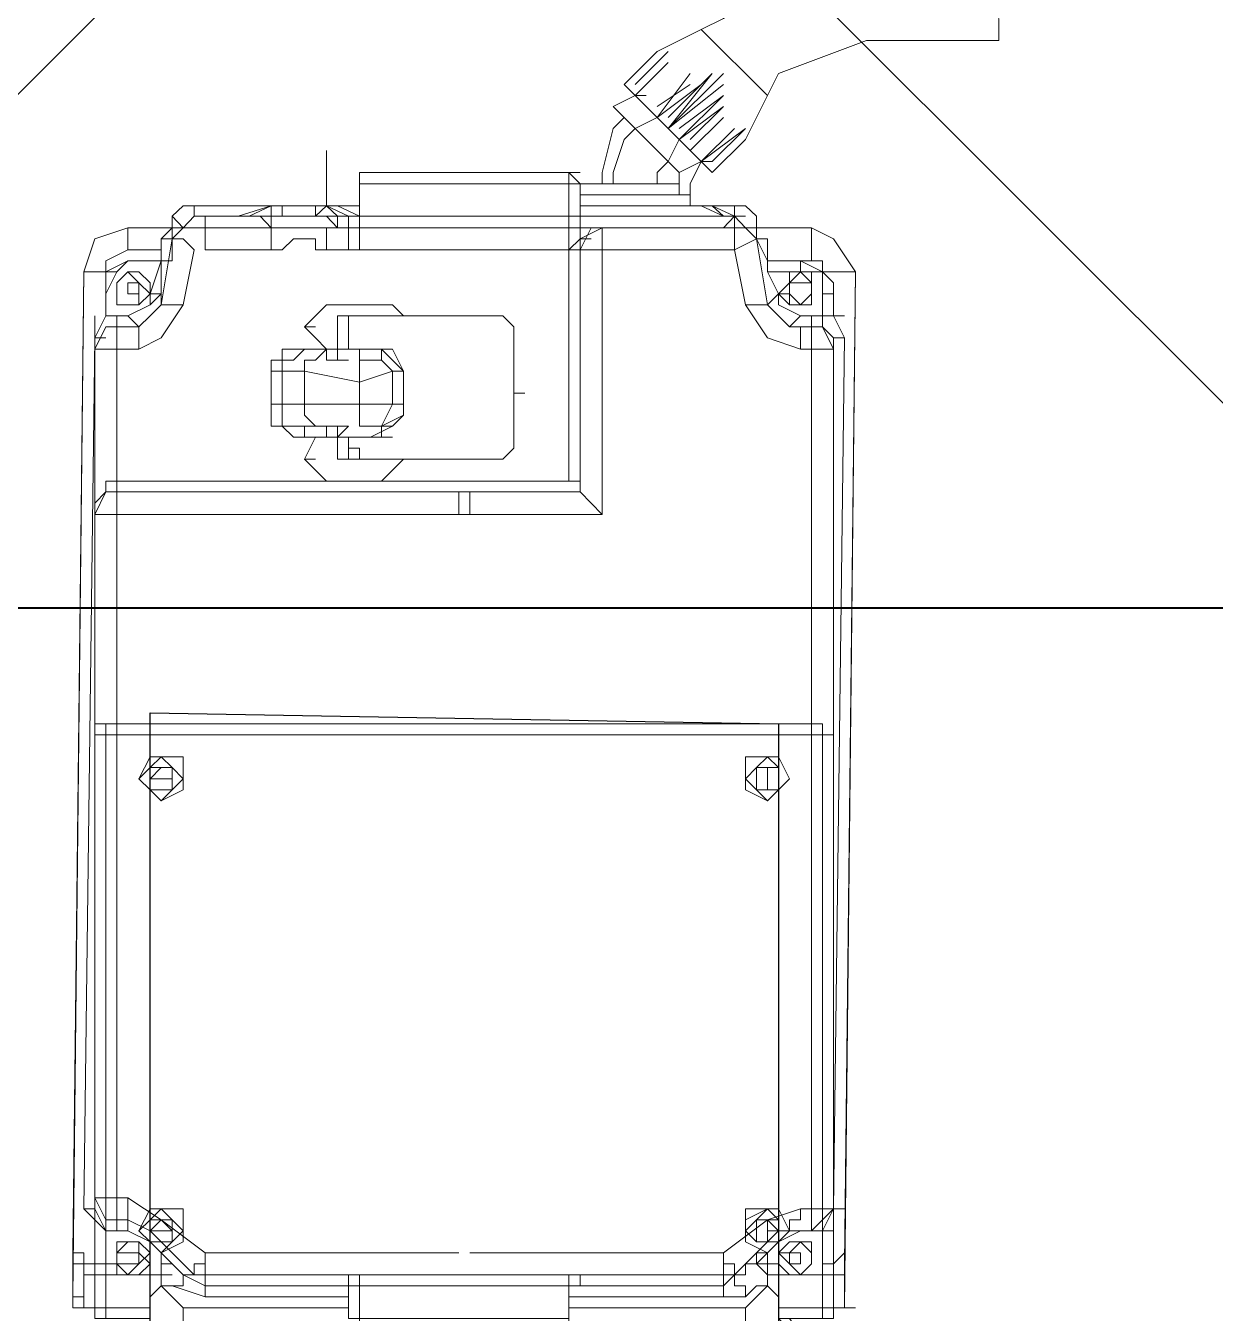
# Model space of a CAD drawing. Header units: millimetres. Extents: x -45 to 90, y -17 to 16.
# Drawn here: x 3.07 to 3.565, y 1.057 to 1.592 of the extents above; entities that cross this region are included whole.
import ezdxf

# ---------------------------------------------------------------- set-up
doc = ezdxf.new("R2010")
doc.units = ezdxf.units.MM
doc.header["$PDMODE"] = 3
doc.layers.add('PDF_Geometry', color=7, linetype='Continuous')

msp = doc.modelspace()

# ---------------------------------------------------------------- linework, layer by layer
at = {"color": 5}
msp.add_line((0, 1.35), (53.43249, 1.35), dxfattribs=at)
at = {"color": 6}
msp.add_lwpolyline([(-0.00207, -1.34988), (23.64002, -1.95), (23.72089, 1.35), (0.00017, 1.35012)], close=True, dxfattribs=at)
at = {"color": 4}
for centre in [(3.24783, 0), (3.24778, -0.01594)]:
    msp.add_circle(centre, 1.75, dxfattribs=at)
msp.add_point((3.25311, 1.74999), dxfattribs=at)
at = {"layer": 'PDF_Geometry', "lineweight": 18}
for points in [[(3.47018, 1.61819), (3.42892, 1.61819), (3.41975, 1.61819), (3.38766, 1.61361), (3.36016, 1.59527), (3.35099, 1.59069), (3.3785, 1.56318), (3.38308, 1.57235), (3.41975, 1.58611), (3.42892, 1.58611), (3.47476, 1.58611), (3.47476, 1.59527), (3.47018, 1.60444), (3.46559, 1.61361), (3.47018, 1.61819), (3.47476, 1.60903), (3.47476, 1.59986)], [(3.35099, 1.59069), (3.33265, 1.58152), (3.3189, 1.56777), (3.35558, 1.5311), (3.36933, 1.54485), (3.3785, 1.56318)], [(3.33724, 1.58152), (3.32349, 1.56777), (3.33724, 1.58152)], [(3.33724, 1.57694), (3.32349, 1.56318), (3.35099, 1.53568), (3.34182, 1.5311)], [(3.34641, 1.57235), (3.33265, 1.55402), (3.32349, 1.54943), (3.3189, 1.54485), (3.31432, 1.5311), (3.31432, 1.52651)], [(3.36016, 1.57235), (3.33724, 1.54943), (3.35558, 1.57235), (3.33724, 1.55402)], [(3.35099, 1.56777), (3.33265, 1.55402)], [(3.34641, 1.56777), (3.33265, 1.5586)], [(3.36016, 1.56777), (3.33724, 1.54943)], [(3.32807, 1.56318), (3.32349, 1.56318), (3.31432, 1.5586), (3.34182, 1.5311), (3.34182, 1.52651), (3.34182, 1.52193)], [(3.34641, 1.54485), (3.36016, 1.5586), (3.34182, 1.54485), (3.36016, 1.56318), (3.34182, 1.54943)], [(3.3189, 1.55402), (3.31432, 1.54943), (3.30973, 1.5311), (3.30973, 1.52651)], [(3.36016, 1.55402), (3.34641, 1.54026)], [(3.35558, 1.53568), (3.36933, 1.54943), (3.35099, 1.53568), (3.36474, 1.54943)], [(3.34182, 1.54485), (3.33724, 1.53568), (3.33265, 1.5311), (3.33265, 1.52651)], [(3.19513, 1.54026), (3.19513, 1.52651), (3.19513, 1.54026)], [(3.34641, 1.52193), (3.34641, 1.52651), (3.35099, 1.53568), (3.35558, 1.53568), (3.35099, 1.53568)], [(3.19513, 1.52651), (3.19513, 1.51734), (3.19513, 1.52651)], [(3.30057, 1.5311), (3.29598, 1.5311), (3.29598, 1.52651), (3.20888, 1.52651), (3.20888, 1.51295), (3.20888, 1.52651), (3.20888, 1.5311), (3.29598, 1.5311), (3.30057, 1.52651), (3.29598, 1.52651), (3.29598, 1.51295), (3.20888, 1.51295), (3.2043, 1.51295), (3.2043, 1.50818), (3.2043, 1.51295), (3.20888, 1.51295), (3.20888, 1.50818), (3.2043, 1.50818)], [(3.30515, 1.52651), (3.30057, 1.52651), (3.30057, 1.51295), (3.29598, 1.51295), (3.29598, 1.50818), (3.20888, 1.50818), (3.2043, 1.50818), (3.2043, 1.51295), (3.20888, 1.51295), (3.21347, 1.51295)], [(3.20888, 1.52651), (3.20888, 1.5311)], [(3.34182, 1.52651), (3.30057, 1.52651), (3.30057, 1.52193), (3.30057, 1.51734), (3.30515, 1.51734)], [(3.30057, 1.52193), (3.34641, 1.52193), (3.34641, 1.51734), (3.34182, 1.51734), (3.33724, 1.51734), (3.33265, 1.51734), (3.32349, 1.51734), (3.3189, 1.51734), (3.31432, 1.51734), (3.30973, 1.51734), (3.30515, 1.51734), (3.30057, 1.51734), (3.30515, 1.51734), (3.30973, 1.51734), (3.31432, 1.51734), (3.3189, 1.51734), (3.32349, 1.51734), (3.32807, 1.51734), (3.33265, 1.51734), (3.33724, 1.51734), (3.34182, 1.51734), (3.34641, 1.51734), (3.35099, 1.51734), (3.36016, 1.51295), (3.36474, 1.51295), (3.36016, 1.51295), (3.35558, 1.51295), (3.35099, 1.51295), (3.34641, 1.51295), (3.34182, 1.51295), (3.33724, 1.51295), (3.32807, 1.51295), (3.32349, 1.51295), (3.31432, 1.51295), (3.30973, 1.51295), (3.30515, 1.51295), (3.30057, 1.51295), (3.30057, 1.50818), (3.30973, 1.50818), (3.30515, 1.50818), (3.30057, 1.49901), (3.30515, 1.49901)], [(3.09428, 1.48984), (3.09886, 1.50359), (3.11262, 1.50818), (3.13095, 1.50818), (3.13554, 1.50818), (3.13095, 1.51295), (3.13554, 1.51734), (3.14012, 1.51734)], [(3.13095, 1.50818), (3.13095, 1.51295), (3.13554, 1.51734), (3.14012, 1.51734), (3.14012, 1.51295), (3.13554, 1.50818), (3.13095, 1.50818), (3.12637, 1.50359)], [(3.19972, 1.51295), (3.19513, 1.51295), (3.19972, 1.51295), (3.19513, 1.51734), (3.2043, 1.51295), (3.19972, 1.51295), (3.2043, 1.51295), (3.19972, 1.51295), (3.19972, 1.50818), (3.19513, 1.50818), (3.2043, 1.50818), (3.19972, 1.50818), (3.19972, 1.51295), (3.19513, 1.51295), (3.17679, 1.51295), (3.17221, 1.51295), (3.17679, 1.51295), (3.19055, 1.51295)], [(3.17679, 1.51734), (3.19055, 1.51734), (3.19055, 1.51295), (3.19513, 1.51734), (3.19972, 1.51734), (3.20888, 1.51734), (3.19972, 1.51734), (3.19513, 1.51734), (3.19972, 1.51734), (3.19513, 1.51734), (3.19972, 1.51734), (3.19513, 1.51734), (3.19055, 1.51734), (3.18138, 1.51734), (3.18596, 1.51734)], [(3.20888, 1.51734), (3.2043, 1.51734), (3.19972, 1.51734), (3.2043, 1.51734)], [(3.2043, 1.51295), (3.20888, 1.51295), (3.19972, 1.51734)], [(3.29598, 1.49901), (3.29598, 1.50818), (3.30057, 1.50818), (3.30515, 1.50818), (3.30973, 1.50818), (3.3189, 1.50818), (3.32807, 1.50818), (3.33265, 1.50818), (3.34182, 1.50818), (3.34641, 1.50818), (3.35099, 1.50818), (3.35558, 1.50818), (3.36016, 1.50818), (3.36474, 1.51295), (3.35558, 1.51734), (3.35099, 1.51734), (3.34641, 1.51734), (3.34182, 1.51734)], [(3.34641, 1.51734), (3.30057, 1.51734)], [(3.35099, 1.51734), (3.35558, 1.51734)], [(3.35099, 1.51734), (3.35558, 1.51734)], [(3.35558, 1.51734), (3.36016, 1.51295), (3.36474, 1.51295)], [(3.36474, 1.51295), (3.35558, 1.51734)], [(3.36933, 1.51734), (3.36474, 1.51734), (3.36933, 1.51734), (3.37391, 1.51295), (3.36933, 1.51734), (3.36474, 1.51734), (3.36474, 1.51295)], [(3.17221, 1.50818), (3.16763, 1.51295), (3.16304, 1.51295), (3.15846, 1.51295), (3.14471, 1.51295), (3.14471, 1.50818), (3.13554, 1.50818), (3.13095, 1.50359), (3.13095, 1.49442), (3.12637, 1.49442), (3.12637, 1.48067), (3.12179, 1.48067), (3.12179, 1.47609), (3.11262, 1.4715)], [(3.13095, 1.51295), (3.13095, 1.50818), (3.13554, 1.50818), (3.13095, 1.50818), (3.11262, 1.50818)], [(3.16304, 1.51295), (3.15846, 1.51295), (3.14471, 1.51295), (3.14012, 1.51295), (3.14471, 1.51295), (3.14012, 1.51295), (3.13554, 1.50818), (3.13095, 1.50818), (3.13095, 1.50359), (3.13554, 1.50359)], [(3.19513, 1.49901), (3.19513, 1.50818), (3.17221, 1.50818), (3.17221, 1.51295), (3.19513, 1.51295), (3.19972, 1.50818)], [(3.36016, 1.51295), (3.36474, 1.51295), (3.36016, 1.51295)], [(3.36933, 1.50818), (3.36474, 1.51295)], [(3.36474, 1.51295), (3.36933, 1.51295)], [(3.36933, 1.50818), (3.37391, 1.50818), (3.37391, 1.51295)], [(3.39225, 1.45775), (3.39225, 1.46233), (3.39225, 1.46692), (3.38766, 1.46692), (3.38308, 1.4715), (3.3785, 1.47609), (3.38308, 1.48067), (3.3785, 1.48984), (3.3785, 1.49442), (3.37391, 1.50359), (3.37391, 1.50818), (3.3785, 1.50818), (3.37391, 1.50818), (3.37391, 1.51295), (3.37391, 1.50818), (3.37391, 1.50359), (3.3785, 1.50359), (3.3785, 1.49442), (3.39225, 1.49442)], [(3.10345, 1.4715), (3.10345, 1.48067), (3.10345, 1.48525), (3.10345, 1.48984), (3.09428, 1.48984), (3.09886, 1.50359), (3.11262, 1.50818), (3.11262, 1.49901), (3.12637, 1.49901), (3.12637, 1.50359), (3.13095, 1.50359)], [(3.36933, 1.47609), (3.3785, 1.47609), (3.37391, 1.50359), (3.36474, 1.49901), (3.36474, 1.50359), (3.36474, 1.50818), (3.30973, 1.50818), (3.30973, 1.50359), (3.30973, 1.49901), (3.30057, 1.49901), (3.30057, 1.39835), (3.10803, 1.39835), (3.10803, 1.40274), (3.10345, 1.40274), (3.10345, 1.39835), (3.09886, 1.39357), (3.09886, 1.45775), (3.09886, 1.46233), (3.09886, 1.10019), (3.09428, 1.10019), (3.10345, 1.09102), (3.10345, 1.07727), (3.10345, 1.07268), (3.10803, 1.07268), (3.10345, 1.07268), (3.10345, 1.09102), (3.10345, 1.07727), (3.10803, 1.07727)], [(3.30515, 1.50818), (3.30057, 1.50818), (3.30057, 1.50359), (3.30973, 1.50818), (3.30057, 1.50359), (3.30057, 1.49901), (3.30057, 1.39835), (3.30057, 1.40274), (3.29598, 1.40274), (3.29598, 1.49901), (3.30057, 1.49901), (3.29598, 1.49901), (3.20888, 1.49901), (3.2043, 1.49901), (3.19513, 1.49901), (3.19055, 1.49901), (3.19055, 1.50359), (3.18596, 1.50359), (3.18138, 1.50359), (3.17679, 1.49901), (3.17221, 1.49901), (3.14471, 1.49901), (3.14471, 1.50818), (3.17221, 1.50818), (3.17221, 1.49901)], [(3.2043, 1.49901), (3.2043, 1.50818), (3.20888, 1.50818), (3.20888, 1.49901)], [(3.39683, 1.50818), (3.3785, 1.50818), (3.37391, 1.50818), (3.36933, 1.50818)], [(3.3785, 1.50359), (3.37391, 1.50359), (3.37391, 1.50818), (3.3785, 1.50818), (3.39683, 1.50818), (3.406, 1.50359), (3.41517, 1.48984)], [(3.40142, 1.48984), (3.41517, 1.48984), (3.406, 1.50359), (3.39683, 1.50818), (3.39683, 1.49442), (3.40142, 1.49442), (3.40142, 1.48984), (3.39225, 1.49442), (3.3785, 1.49442), (3.39683, 1.49442)], [(3.10803, 1.40274), (3.10803, 1.45775), (3.1172, 1.45775), (3.12637, 1.46233), (3.13554, 1.47609), (3.14012, 1.49901), (3.13554, 1.50359), (3.13095, 1.50359), (3.12637, 1.47609), (3.12637, 1.48067), (3.12179, 1.47609), (3.11262, 1.4715), (3.1172, 1.46692), (3.12179, 1.4715), (3.12637, 1.47609), (3.13095, 1.47609), (3.13554, 1.47609)], [(3.30515, 1.50359), (3.30057, 1.50359), (3.29598, 1.49901), (3.30057, 1.49901)], [(3.11262, 1.49901), (3.10345, 1.49442), (3.10345, 1.48984), (3.11262, 1.49442), (3.12637, 1.49442), (3.11262, 1.49442), (3.12637, 1.49442), (3.12637, 1.49901), (3.12637, 1.49442), (3.13095, 1.49442), (3.12637, 1.49442), (3.12179, 1.48067)], [(3.25472, 1.08185), (3.36016, 1.08185), (3.3785, 1.0956), (3.39225, 1.10019), (3.39683, 1.10019), (3.39683, 1.45775), (3.39225, 1.45775), (3.3785, 1.46233), (3.36933, 1.47609), (3.36474, 1.49901), (3.30973, 1.49901), (3.30973, 1.38899)], [(3.406, 1.07727), (3.40142, 1.07727), (3.40142, 1.09102), (3.40142, 1.07268), (3.406, 1.07268), (3.40142, 1.07268), (3.40142, 1.07727), (3.40142, 1.09102), (3.406, 1.09102), (3.40142, 1.09102), (3.406, 1.10019), (3.41058, 1.10019), (3.406, 1.10019), (3.406, 1.45775), (3.39683, 1.45775), (3.39683, 1.46233), (3.39683, 1.46692), (3.38766, 1.46692), (3.39225, 1.4715), (3.38308, 1.47609), (3.38308, 1.48067), (3.3785, 1.48984), (3.3785, 1.49442), (3.38308, 1.49442)], [(3.406, 1.48984), (3.40142, 1.48984), (3.39225, 1.49442), (3.39225, 1.48984), (3.40142, 1.48984), (3.40142, 1.48067), (3.406, 1.48067), (3.406, 1.4715), (3.40142, 1.4715), (3.39683, 1.4715), (3.40142, 1.4715), (3.40142, 1.46692), (3.406, 1.46233), (3.406, 1.45775), (3.40142, 1.46692), (3.39683, 1.46692), (3.39683, 1.4715), (3.39225, 1.4715), (3.38308, 1.47609), (3.38308, 1.48067), (3.38766, 1.48067)], [(3.09428, 1.05893), (3.0897, 1.05893), (3.0897, 1.07268), (3.0897, 1.08185), (3.09428, 1.48984), (3.0897, 1.06352), (3.0897, 1.05893), (3.0897, 1.06352), (3.09428, 1.06352)], [(3.29598, 1.05893), (3.36933, 1.05893), (3.37391, 1.06352), (3.3785, 1.0681), (3.38308, 1.06352), (3.38308, 1.05893), (3.41058, 1.05893), (3.41517, 1.05893), (3.41058, 1.05893), (3.41517, 1.48984), (3.41058, 1.07727), (3.41058, 1.07268), (3.41058, 1.07727), (3.41058, 1.08185), (3.406, 1.07727), (3.40142, 1.07727), (3.40142, 1.07268), (3.39225, 1.07268), (3.38766, 1.07268), (3.3785, 1.07268), (3.38308, 1.07268), (3.3785, 1.07268), (3.38308, 1.07268), (3.3785, 1.07268), (3.3785, 1.07727), (3.37391, 1.07727), (3.3785, 1.07268)], [(3.3785, 1.48984), (3.39225, 1.48984)], [(3.10345, 1.4715), (3.10345, 1.48067), (3.10345, 1.4715)], [(3.40142, 1.48067), (3.40142, 1.4715), (3.40142, 1.48067)], [(3.22722, 1.4715), (3.22264, 1.47609), (3.21805, 1.47609), (3.19513, 1.47609), (3.19055, 1.4715), (3.18596, 1.46692), (3.19055, 1.46692)], [(3.09886, 1.4715), (3.09886, 1.46233), (3.09428, 1.10019)], [(3.1172, 1.45775), (3.1172, 1.46692), (3.10803, 1.46692), (3.10803, 1.4715), (3.10345, 1.4715), (3.09886, 1.46233), (3.10345, 1.46233)], [(3.19972, 1.4715), (3.2043, 1.4715), (3.19972, 1.4715), (3.19972, 1.45775), (3.2043, 1.45775), (3.20888, 1.45775), (3.19972, 1.45775), (3.19972, 1.45317)], [(3.2043, 1.45775), (3.19972, 1.45775), (3.2043, 1.45775), (3.19972, 1.45775), (3.21347, 1.45775), (3.2043, 1.45775), (3.2043, 1.4715), (3.26848, 1.4715), (3.27306, 1.46692), (3.27306, 1.41649), (3.26848, 1.41191), (3.2043, 1.41191), (3.2043, 1.42108), (3.21347, 1.42108), (3.19972, 1.42108), (3.2043, 1.42108), (3.20888, 1.42108)], [(3.21347, 1.4715), (3.19972, 1.4715), (3.21347, 1.4715)], [(3.39683, 1.4715), (3.39225, 1.4715)], [(3.39683, 1.09102), (3.40142, 1.09102), (3.406, 1.10019), (3.406, 1.46233), (3.41058, 1.46233), (3.406, 1.4715), (3.40142, 1.4715), (3.40142, 1.46692)], [(3.40142, 1.4715), (3.406, 1.4715), (3.41058, 1.4715)], [(3.18596, 1.46692), (3.19055, 1.46233), (3.19513, 1.45775)], [(3.406, 1.10019), (3.41058, 1.46233)], [(3.17221, 1.44858), (3.17221, 1.43483), (3.17679, 1.43483), (3.17679, 1.44858), (3.18596, 1.44858), (3.18596, 1.45317), (3.19055, 1.45317), (3.19513, 1.45775), (3.19513, 1.45317), (3.2043, 1.45317)], [(3.17221, 1.43483), (3.17221, 1.43025), (3.17221, 1.42566), (3.17679, 1.42566), (3.18138, 1.42108), (3.18596, 1.42108), (3.18596, 1.42566), (3.18138, 1.42566), (3.17679, 1.42566), (3.17679, 1.43025), (3.17679, 1.43483), (3.18596, 1.43483), (3.18596, 1.44858), (3.20888, 1.444), (3.20888, 1.44858), (3.20888, 1.45317), (3.21805, 1.45317), (3.22264, 1.44858), (3.22722, 1.44858), (3.21805, 1.45775), (3.21805, 1.45317), (3.21805, 1.45775), (3.20888, 1.45775), (3.20888, 1.45317)], [(3.21805, 1.45317), (3.21805, 1.45775), (3.19972, 1.45775), (3.19513, 1.45775), (3.19972, 1.45775), (3.19513, 1.45775), (3.19055, 1.45775), (3.18596, 1.45775)], [(3.21347, 1.42108), (3.22264, 1.42566), (3.22722, 1.43025), (3.22722, 1.44858), (3.22264, 1.45775), (3.21347, 1.45775)], [(3.21805, 1.45775), (3.22264, 1.45775)], [(3.21805, 1.45775), (3.22264, 1.45775)], [(3.22722, 1.43483), (3.22264, 1.43483), (3.22264, 1.44858), (3.20888, 1.444), (3.20888, 1.43483), (3.18596, 1.43483), (3.18596, 1.43025), (3.19055, 1.42566), (3.19513, 1.42566), (3.2043, 1.42566), (3.19972, 1.42108), (3.21805, 1.42108), (3.21347, 1.42108), (3.21805, 1.42108), (3.21805, 1.42566), (3.22264, 1.42566)], [(3.27306, 1.43941), (3.27765, 1.43941)], [(3.21805, 1.42566), (3.22722, 1.43025)], [(3.19972, 1.42108), (3.19972, 1.42566), (3.19513, 1.42566)], [(3.19513, 1.42566), (3.19513, 1.42108), (3.19972, 1.42108)], [(3.21347, 1.42566), (3.20888, 1.42566), (3.21805, 1.42566), (3.21805, 1.42108), (3.22264, 1.42108), (3.21805, 1.42108), (3.22264, 1.42108)], [(3.18596, 1.42108), (3.19055, 1.42108), (3.19513, 1.42108), (3.19055, 1.42108), (3.18596, 1.41191), (3.19055, 1.40732), (3.19513, 1.40274), (3.21805, 1.40274), (3.22264, 1.40732), (3.22722, 1.41191)], [(3.2043, 1.42108), (3.19972, 1.42108), (3.19972, 1.41191), (3.2043, 1.41191)], [(3.18596, 1.41191), (3.19055, 1.41191)], [(3.25014, 1.38899), (3.25014, 1.39357), (3.25014, 1.39835), (3.25472, 1.39835), (3.10803, 1.39835), (3.10803, 1.39357), (3.10803, 1.38899), (3.09886, 1.38899), (3.10345, 1.39835), (3.10803, 1.39835), (3.10803, 1.40274), (3.29598, 1.40274)], [(3.10803, 1.39835), (3.10345, 1.39835), (3.09886, 1.39357), (3.09886, 1.38899), (3.09886, 1.10477), (3.09886, 1.10019), (3.10345, 1.09102), (3.10803, 1.09102), (3.10345, 1.09102), (3.10803, 1.09102), (3.11262, 1.09102), (3.12179, 1.08644)], [(3.25472, 1.38899), (3.30973, 1.38899), (3.30057, 1.39835), (3.25472, 1.39835), (3.25472, 1.39357), (3.25472, 1.38899), (3.25014, 1.38899), (3.10803, 1.38899), (3.10803, 1.10477), (3.11262, 1.10477), (3.12637, 1.0956), (3.14471, 1.08185), (3.25014, 1.08185)], [(3.09886, 1.30189), (3.10345, 1.30189)], [(3.406, 1.29731), (3.40142, 1.29731), (3.40142, 1.30189)], [(3.38308, 1.05454), (3.39225, 1.04518), (3.39683, 1.03601), (3.39683, 0.95808), (3.39683, 1.03601), (3.39225, 1.04518), (3.38308, 1.05454), (3.38766, 1.05454), (3.40142, 1.03601), (3.39683, 1.03601), (3.40142, 1.03601), (3.38766, 1.05454), (3.38308, 1.05454), (3.40142, 1.05454), (3.40142, 1.29731), (3.406, 1.29731), (3.406, 1.05454), (3.40142, 1.05454), (3.40142, 1.05893), (3.40142, 1.05454)], [(3.11262, 1.09102), (3.10803, 1.09102), (3.10803, 1.0956), (3.10345, 1.0956), (3.09886, 1.10477), (3.10803, 1.10477), (3.10803, 1.10019), (3.10803, 1.0956), (3.11262, 1.0956), (3.11262, 1.09102), (3.12179, 1.08644), (3.12637, 1.08185), (3.12637, 1.07727), (3.12637, 1.07268), (3.12179, 1.07268), (3.12637, 1.07268), (3.12637, 1.0681), (3.13095, 1.0681)], [(3.30057, 1.0681), (3.29598, 1.0681), (3.30057, 1.0681), (3.30057, 1.07268), (3.29598, 1.07268), (3.20888, 1.07268), (3.2043, 1.07268), (3.2043, 1.0681), (3.14471, 1.0681), (3.14471, 1.06352), (3.13095, 1.0681), (3.13554, 1.0681), (3.13554, 1.07268), (3.12637, 1.08185), (3.12179, 1.08644), (3.12179, 1.09102), (3.11262, 1.0956), (3.11262, 1.10019), (3.11262, 1.10477)], [(3.39225, 1.10019), (3.39225, 1.0956), (3.38766, 1.0956), (3.38766, 1.09102), (3.38308, 1.09102), (3.38308, 1.08644), (3.3785, 1.08185), (3.37391, 1.08185), (3.37391, 1.07727), (3.36933, 1.07727), (3.36933, 1.07268), (3.36474, 1.07268), (3.36474, 1.0681), (3.36933, 1.0681), (3.36933, 1.06352), (3.36016, 1.06352), (3.36016, 1.0681), (3.29598, 1.0681)], [(3.38308, 1.08644), (3.39225, 1.09102), (3.38766, 1.09102), (3.39683, 1.09102), (3.39683, 1.0956), (3.39683, 1.10019), (3.406, 1.10019), (3.40142, 1.0956), (3.39683, 1.09102), (3.39225, 1.09102)], [(3.12637, 1.0956), (3.12179, 1.0956), (3.12179, 1.09102), (3.14012, 1.07268), (3.14012, 1.07727), (3.14471, 1.07727), (3.14471, 1.08185), (3.14471, 1.07727), (3.14471, 1.07268), (3.25014, 1.07268), (3.36016, 1.07268), (3.36016, 1.07727), (3.36016, 1.08185), (3.36016, 1.07727), (3.36474, 1.07727), (3.36474, 1.07268), (3.38308, 1.09102), (3.3785, 1.09102), (3.3785, 1.0956)], [(3.3785, 1.08185), (3.38308, 1.08644), (3.39225, 1.09102), (3.39683, 1.09102), (3.40142, 1.09102), (3.406, 1.09102)], [(3.12179, 1.07268), (3.1172, 1.07268), (3.10803, 1.07268), (3.10345, 1.07268), (3.10803, 1.07268), (3.10345, 1.07268), (3.10345, 1.07727), (3.09886, 1.07727), (3.09428, 1.07727), (3.09428, 1.08185), (3.0897, 1.08185), (3.0897, 1.07727), (3.09428, 1.07727), (3.09428, 1.07268), (3.09886, 1.07268)], [(3.1172, 1.07268), (3.12179, 1.07727), (3.1172, 1.08185), (3.1172, 1.08644), (3.10803, 1.08644), (3.10803, 1.08185), (3.10803, 1.07727), (3.10803, 1.07268)], [(3.12637, 1.08185), (3.12637, 1.07727), (3.13095, 1.07727), (3.12637, 1.07727), (3.12637, 1.07268), (3.12637, 1.07727), (3.13095, 1.07727)], [(3.39225, 1.07268), (3.39683, 1.07727), (3.39683, 1.08185), (3.39225, 1.08644), (3.38766, 1.08644), (3.38308, 1.08185), (3.38308, 1.07727), (3.38766, 1.07268)], [(3.3785, 1.07727), (3.38308, 1.07727)], [(3.13095, 1.07268), (3.12637, 1.07268), (3.12179, 1.07268), (3.10345, 1.07268), (3.09428, 1.07268), (3.09428, 1.05893), (3.12179, 1.05893)], [(3.2043, 1.07268), (3.2043, 1.0681), (3.2043, 1.07268), (3.20888, 1.07268), (3.20888, 1.0681), (3.2043, 1.0681), (3.2043, 1.05454), (3.20888, 1.05454), (3.20888, 1.04976)], [(3.30515, 1.07268), (3.30057, 1.07268), (3.30057, 1.0681), (3.29598, 1.0681), (3.29598, 1.05454), (3.20888, 1.05454), (3.20888, 1.0681), (3.29598, 1.0681), (3.29598, 1.07268)], [(3.29598, 1.04976), (3.29598, 1.05454), (3.29598, 1.0681), (3.30057, 1.0681), (3.30057, 1.07268)], [(3.36933, 1.06352), (3.37391, 1.0681), (3.3785, 1.0681), (3.3785, 1.07268), (3.40142, 1.07268), (3.41058, 1.07268)], [(3.41058, 1.07268), (3.41058, 1.05893), (3.41058, 1.07268)], [(3.14471, 1.06352), (3.2043, 1.06352)], [(3.29598, 1.06352), (3.36016, 1.06352)], [(3.10345, 1.05454), (3.10345, 1.05893), (3.10345, 1.05454), (3.12179, 1.05454)], [(3.2043, 1.05893), (3.13554, 1.05893)], [(3.36933, 1.05893), (3.36933, 1.00851), (3.36933, 1.00392), (3.3785, 1.00392), (3.38308, 1.00392), (3.38308, 1.00851), (3.38308, 1.05893)]]:
    msp.add_lwpolyline(points, dxfattribs=at)
for points in [[(3.17221, 1.51734), (3.16763, 1.51734), (3.14012, 1.51734)], [(3.17221, 1.51295), (3.16304, 1.51295), (3.17221, 1.51734), (3.16304, 1.51295), (3.15846, 1.51295), (3.17221, 1.51734)], [(3.17679, 1.51734), (3.17221, 1.51734)], [(3.17679, 1.51295), (3.17679, 1.51734), (3.17221, 1.51734), (3.17221, 1.51295)], [(3.35558, 1.51734), (3.35099, 1.51734)], [(3.35099, 1.51734), (3.35558, 1.51734), (3.36474, 1.51734), (3.36016, 1.51734)], [(3.16763, 1.51295), (3.17221, 1.51295)], [(3.30057, 1.50818), (3.30057, 1.51295)], [(3.36933, 1.50818), (3.37391, 1.50818), (3.37391, 1.50359), (3.36933, 1.50818), (3.36474, 1.50818), (3.36474, 1.51295)], [(3.36933, 1.51295), (3.36474, 1.51295)], [(3.10345, 1.48067), (3.10345, 1.48984), (3.11262, 1.49442), (3.10803, 1.48984)], [(3.10803, 1.48984), (3.10345, 1.48984)], [(3.12179, 1.48067), (3.1172, 1.48525), (3.11262, 1.48984), (3.10803, 1.48525), (3.10803, 1.48067), (3.10803, 1.47609), (3.11262, 1.47609), (3.1172, 1.47609)], [(3.1172, 1.48984), (3.11262, 1.48984), (3.10803, 1.48525), (3.10803, 1.48067), (3.10803, 1.47609), (3.1172, 1.47609), (3.12179, 1.48067), (3.12179, 1.48525)], [(3.1172, 1.48067), (3.1172, 1.48525), (3.11262, 1.48984), (3.10803, 1.48525), (3.10803, 1.48067), (3.10803, 1.47609), (3.11262, 1.47609), (3.1172, 1.47609)], [(3.12179, 1.48067), (3.1172, 1.48525), (3.11262, 1.48984), (3.10803, 1.48525), (3.10803, 1.48067), (3.10803, 1.47609), (3.11262, 1.47609), (3.1172, 1.47609)], [(3.39683, 1.48067), (3.39683, 1.48525), (3.39225, 1.48984), (3.38766, 1.48525), (3.38308, 1.48067), (3.38766, 1.47609), (3.39225, 1.47609), (3.39683, 1.47609)], [(3.39683, 1.48984), (3.38766, 1.48984), (3.38766, 1.48525), (3.38308, 1.48067), (3.38766, 1.47609), (3.39225, 1.47609), (3.39683, 1.47609), (3.39683, 1.48525)], [(3.39683, 1.48067), (3.39683, 1.48525), (3.39225, 1.48984), (3.38766, 1.48525), (3.38308, 1.48067), (3.38766, 1.47609), (3.39225, 1.47609), (3.39683, 1.47609)], [(3.406, 1.48067), (3.406, 1.48525), (3.40142, 1.48984), (3.40142, 1.48067)], [(3.11262, 1.48067), (3.11262, 1.48525), (3.1172, 1.48525), (3.1172, 1.48067)], [(3.39683, 1.48067), (3.39683, 1.48525), (3.39225, 1.48525), (3.38766, 1.48525), (3.38766, 1.48067), (3.38766, 1.47609), (3.39225, 1.47609), (3.39683, 1.47609)], [(3.39225, 1.47609), (3.38766, 1.48067), (3.38766, 1.48525), (3.39225, 1.48525), (3.39683, 1.48525), (3.39683, 1.48067)], [(3.11262, 1.4715), (3.10803, 1.4715), (3.10345, 1.4715), (3.10803, 1.4715)], [(3.10803, 1.4715), (3.10345, 1.4715)], [(3.21805, 1.4715), (3.21347, 1.4715)], [(3.09886, 1.45775), (3.10803, 1.45775), (3.10803, 1.46692), (3.10345, 1.46692)], [(3.17679, 1.44858), (3.17221, 1.44858), (3.17221, 1.45317), (3.17679, 1.45317), (3.17679, 1.45775), (3.18138, 1.45775), (3.18596, 1.45775), (3.19513, 1.45775), (3.18596, 1.45775), (3.18138, 1.45317), (3.17679, 1.45317)], [(3.21805, 1.45775), (3.21347, 1.45775)], [(3.22264, 1.45775), (3.21805, 1.45775)], [(3.22264, 1.43483), (3.20888, 1.43483), (3.20888, 1.43025), (3.20888, 1.42566), (3.21805, 1.42566)], [(3.19513, 1.42566), (3.19972, 1.42566), (3.19972, 1.42108), (3.19972, 1.42566), (3.19513, 1.42566), (3.18596, 1.42566)], [(3.21805, 1.42108), (3.21805, 1.42566)], [(3.20888, 1.41649), (3.2043, 1.41649), (3.2043, 1.41191), (3.20888, 1.41191)], [(3.10345, 1.05454), (3.09886, 1.05454), (3.09886, 1.30189), (3.09886, 1.29731), (3.10345, 1.29731)], [(3.10345, 1.29731), (3.10345, 1.30189), (3.40142, 1.30189), (3.40142, 1.29731), (3.10345, 1.29731), (3.10345, 1.30189)], [(3.13554, 1.27897), (3.13095, 1.28374), (3.12637, 1.28814), (3.12179, 1.28374), (3.1172, 1.27897), (3.12179, 1.27439), (3.12637, 1.2698), (3.13095, 1.27439), (3.13554, 1.27897), (3.13554, 1.28814), (3.12637, 1.28814), (3.12179, 1.28814), (3.1172, 1.27897), (3.12179, 1.27439), (3.12637, 1.2698), (3.13554, 1.27439)], [(3.13554, 1.27897), (3.13095, 1.28374), (3.12637, 1.28814), (3.12179, 1.28374), (3.12179, 1.27897), (3.12179, 1.27439), (3.12637, 1.27439), (3.13095, 1.27439)], [(3.13554, 1.27897), (3.13095, 1.28374), (3.12637, 1.28814), (3.12179, 1.28374), (3.12179, 1.27897), (3.12179, 1.27439), (3.12637, 1.27439), (3.13095, 1.27439)], [(3.38308, 1.27897), (3.38308, 1.28374), (3.3785, 1.28814), (3.37391, 1.28374), (3.36933, 1.27897), (3.37391, 1.27439), (3.3785, 1.2698), (3.38308, 1.27439)], [(3.38766, 1.27897), (3.38308, 1.28814), (3.3785, 1.28814), (3.36933, 1.28814), (3.36933, 1.27897), (3.36933, 1.27439), (3.3785, 1.2698), (3.38308, 1.27439)], [(3.38308, 1.27897), (3.38308, 1.28374), (3.3785, 1.28814), (3.37391, 1.28374), (3.36933, 1.27897), (3.36933, 1.27439), (3.3785, 1.2698), (3.38308, 1.27439)], [(3.13095, 1.27897), (3.13095, 1.28374), (3.12637, 1.28374), (3.12179, 1.28374), (3.12179, 1.27897), (3.12179, 1.27439), (3.12637, 1.27439), (3.13095, 1.27439)], [(3.12179, 1.27897), (3.12637, 1.27897), (3.13095, 1.27897), (3.13095, 1.28374), (3.12637, 1.28374)], [(3.38308, 1.27897), (3.38308, 1.28374), (3.3785, 1.28374), (3.37391, 1.28374), (3.36933, 1.27897), (3.37391, 1.27439), (3.3785, 1.27439), (3.38308, 1.27439)], [(3.38308, 1.27897), (3.38308, 1.28374), (3.3785, 1.28374), (3.37391, 1.28374), (3.37391, 1.27897), (3.37391, 1.27439), (3.3785, 1.27439), (3.38308, 1.27439)], [(3.37391, 1.27897), (3.37391, 1.27439), (3.3785, 1.27439), (3.3785, 1.27897), (3.3785, 1.28374), (3.37391, 1.28374)], [(3.13554, 1.09102), (3.13095, 1.0956), (3.12637, 1.10019), (3.12179, 1.0956), (3.1172, 1.09102), (3.12179, 1.08644), (3.12637, 1.08185), (3.13095, 1.08644), (3.13554, 1.09102), (3.13554, 1.10019), (3.12637, 1.10019), (3.12179, 1.10019), (3.1172, 1.09102), (3.12179, 1.08644), (3.12637, 1.08185), (3.13554, 1.08644)], [(3.13554, 1.09102), (3.13095, 1.0956), (3.12637, 1.10019), (3.12179, 1.0956), (3.12179, 1.09102), (3.12179, 1.08644), (3.12637, 1.08644), (3.13095, 1.08644)], [(3.13554, 1.09102), (3.13095, 1.0956), (3.12637, 1.10019), (3.12179, 1.0956), (3.12179, 1.09102), (3.12179, 1.08644), (3.12637, 1.08644), (3.13095, 1.08644)], [(3.38308, 1.09102), (3.38308, 1.0956), (3.3785, 1.10019), (3.37391, 1.0956), (3.36933, 1.09102), (3.36933, 1.08644), (3.3785, 1.08185), (3.38308, 1.08644)], [(3.38766, 1.09102), (3.38308, 1.10019), (3.3785, 1.10019), (3.36933, 1.10019), (3.36933, 1.09102), (3.36933, 1.08644), (3.3785, 1.08185), (3.38308, 1.08644)], [(3.38308, 1.09102), (3.38308, 1.0956), (3.3785, 1.10019), (3.36933, 1.0956), (3.36933, 1.09102), (3.36933, 1.08644), (3.3785, 1.08185), (3.38308, 1.08644)], [(3.13095, 1.09102), (3.13095, 1.0956), (3.12637, 1.0956), (3.12179, 1.0956), (3.12179, 1.09102), (3.12179, 1.08644), (3.12637, 1.08644), (3.13095, 1.08644)], [(3.12179, 1.09102), (3.12637, 1.09102), (3.13095, 1.09102), (3.12637, 1.0956)], [(3.38308, 1.09102), (3.3785, 1.0956), (3.37391, 1.0956), (3.36933, 1.09102), (3.37391, 1.08644), (3.3785, 1.08644)], [(3.38308, 1.09102), (3.38308, 1.0956), (3.3785, 1.0956), (3.37391, 1.0956), (3.36933, 1.09102), (3.37391, 1.08644), (3.3785, 1.08644), (3.38308, 1.08644)], [(3.37391, 1.09102), (3.37391, 1.08644), (3.3785, 1.08644), (3.3785, 1.09102), (3.3785, 1.0956), (3.37391, 1.0956)], [(3.10803, 1.09102), (3.10345, 1.09102)], [(3.1172, 1.08644), (3.11262, 1.08644), (3.10803, 1.08185), (3.10803, 1.07727), (3.10803, 1.07268), (3.11262, 1.07268), (3.1172, 1.07727), (3.12179, 1.08185)], [(3.1172, 1.08185), (3.1172, 1.08644), (3.11262, 1.08644), (3.10803, 1.08644), (3.10803, 1.08185), (3.10803, 1.07727), (3.11262, 1.07268), (3.1172, 1.07727)], [(3.1172, 1.08185), (3.1172, 1.08644), (3.11262, 1.08644), (3.10803, 1.08644), (3.10803, 1.08185), (3.10803, 1.07727), (3.11262, 1.07268), (3.1172, 1.07727)], [(3.11262, 1.07727), (3.10803, 1.07727), (3.10803, 1.08185), (3.11262, 1.08185), (3.1172, 1.08185), (3.1172, 1.07727)], [(3.37391, 1.07727), (3.3785, 1.08185), (3.3785, 1.07727)], [(3.39225, 1.08644), (3.38766, 1.08644), (3.38308, 1.08185), (3.38308, 1.07727), (3.38766, 1.07268), (3.39225, 1.07268), (3.39683, 1.07727), (3.39683, 1.08185), (3.39683, 1.08644)], [(3.39683, 1.08185), (3.39225, 1.08644), (3.38766, 1.08185), (3.38308, 1.08185), (3.38766, 1.07727), (3.39225, 1.07268), (3.39683, 1.07727)], [(3.39683, 1.08185), (3.39683, 1.08644), (3.39225, 1.08644), (3.38766, 1.08644), (3.38308, 1.08185), (3.38766, 1.07727), (3.39225, 1.07268), (3.39683, 1.07727)], [(3.39225, 1.07727), (3.38766, 1.07727), (3.38766, 1.08185), (3.39225, 1.08185)], [(3.14471, 1.0681), (3.14471, 1.07268), (3.14012, 1.07268), (3.13554, 1.07268)], [(3.36474, 1.07268), (3.36016, 1.07268), (3.36016, 1.0681)], [(3.12179, 1.05893), (3.12179, 1.01309), (3.12179, 1.00851), (3.12637, 1.00392), (3.13095, 1.00851), (3.13554, 1.01309), (3.13554, 1.05893), (3.13095, 1.06352), (3.12637, 1.0681), (3.12179, 1.06352)], [(3.12179, 1.05893), (3.12179, 1.01309), (3.12179, 1.00851), (3.12637, 1.00392), (3.13095, 1.00851), (3.13554, 1.01309), (3.13554, 1.05893), (3.13095, 1.06352), (3.12637, 1.0681), (3.12179, 1.06352)], [(3.36933, 1.05893), (3.36933, 1.00851), (3.36933, 1.00392), (3.3785, 1.00392), (3.38308, 1.00392), (3.38308, 1.00851), (3.38308, 1.05893), (3.38308, 1.06352), (3.3785, 1.0681), (3.37391, 1.06352)], [(3.41517, 1.05893), (3.41058, 1.05893)]]:
    msp.add_lwpolyline(points, close=True, dxfattribs=at)
at = {"layer": 'PDF_Geometry', "lineweight": 25}
msp.add_lwpolyline([(3.12179, 0.83431), (3.12179, 1.30647), (3.38308, 1.30189), (3.38308, 0.83431)], dxfattribs=at)

doc.saveas('drawing.dxf')
